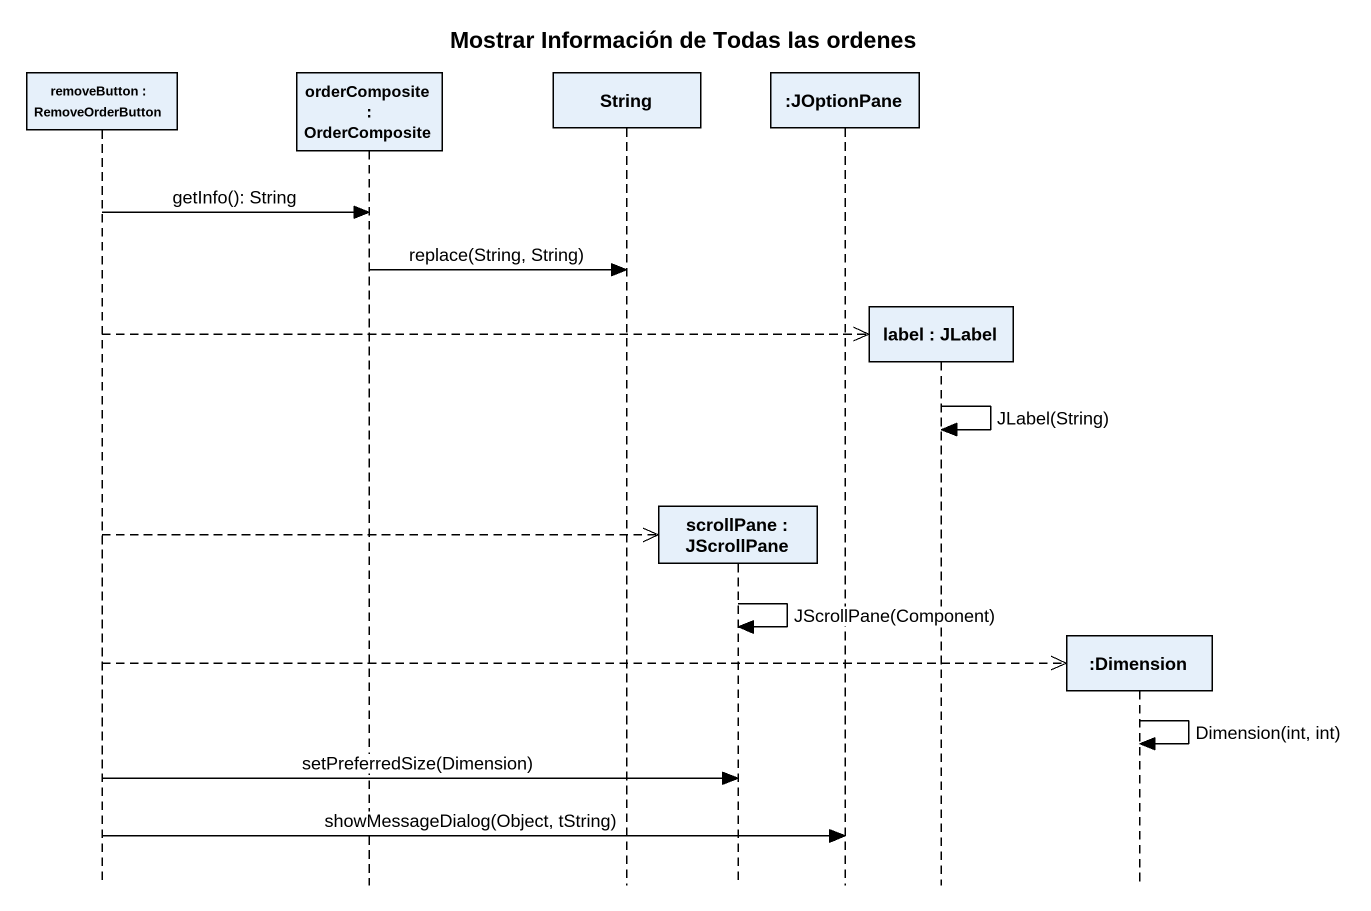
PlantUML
@startuml
title Mostrar Información de Todas las ordenes
hide footbox
participant "removeButton : RemoveOrderButton" as removeButton
participant "orderComposite : OrderComposite" as orderComposite
participant String
participant "scrollPane : JScrollPane" as scrollPane
participant ":JOptionPane" as JOptionPane
participant "label : JLabel" as label_
participant ":Dimension" as Dimension

removeButton -> orderComposite : getInfo(): String
orderComposite -> String : replace(String, String)
removeButton -->> label_ **
label_ -> label_ : JLabel(String)
removeButton -->> scrollPane **
scrollPane -> scrollPane : JScrollPane(Component)
removeButton -->> Dimension **
Dimension -> Dimension : Dimension(int, int)
removeButton -> scrollPane : setPreferredSize(Dimension)
removeButton -> JOptionPane : showMessageDialog(Object, tString)
@enduml
